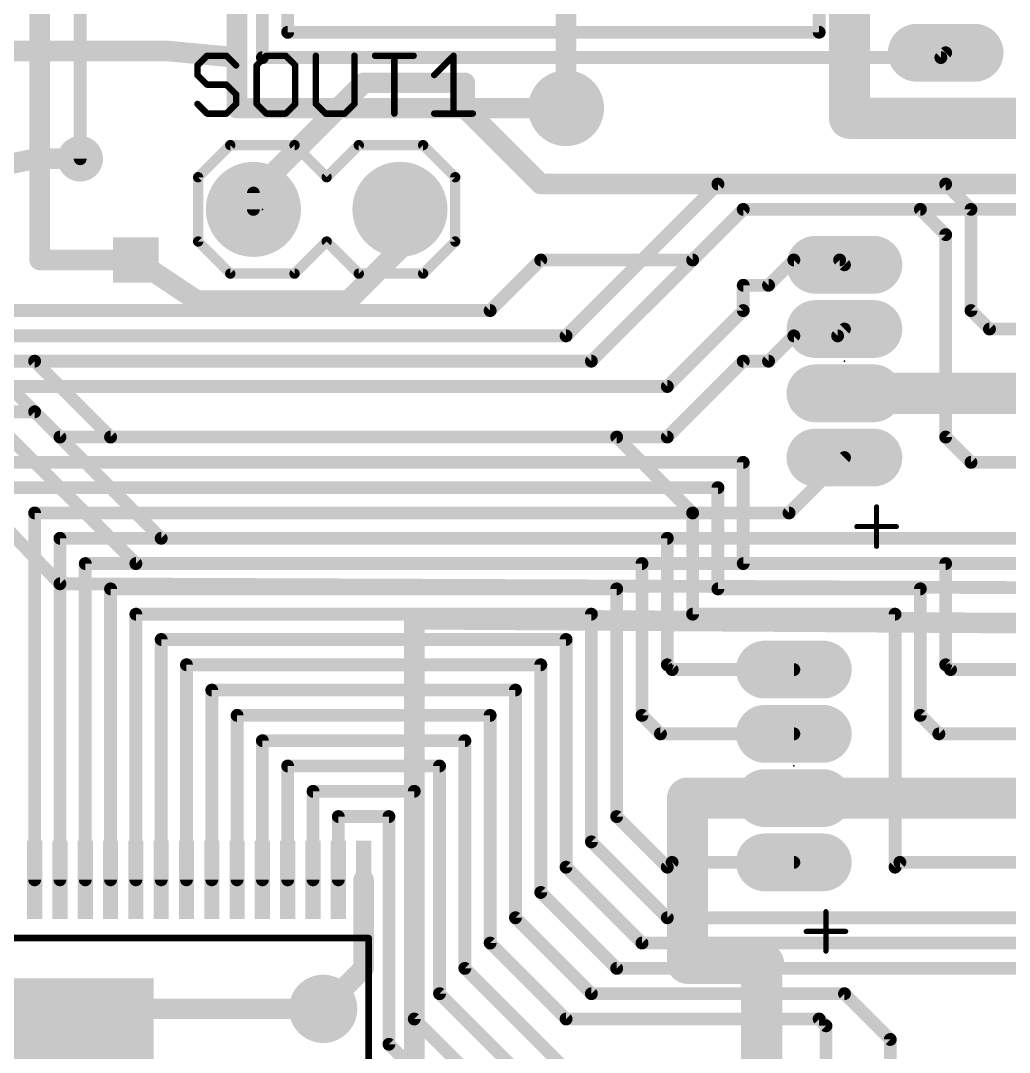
# Model space of a CAD drawing. Extents: x -46 to 149, y 1 to 263.
# Drawn here: x -29.28 to -9.74, y 35.34 to 55.73 of the extents above; entities that cross this region are included whole.
import ezdxf

# ---------------------------------------------------------------- set-up
doc = ezdxf.new("R2010")
doc.units = 0
for name, color, linetype in [('1', 22, 'CONTINUOUS'), ('16', 175, 'CONTINUOUS'), ('17', 82, 'CONTINUOUS'), ('18', 82, 'CONTINUOUS'), ('20', 7, 'CONTINUOUS'), ('21', 253, 'CONTINUOUS'), ('23', 7, 'CONTINUOUS'), ('25', 253, 'CONTINUOUS'), ('51', 253, 'CONTINUOUS')]:
    doc.layers.add(name, color=color, linetype=linetype)

# ---------------------------------------------------------------- blocks, each defined once
blk = doc.blocks.new('LONGP100')
at = {"const_width": 1}
blk.add_lwpolyline([(-0.5, 0), (0.5, 0)], dxfattribs=at)
at = {"const_width": 0.5}
for points in [[(-0.5, 0.25, 1), (-0.5, -0.25)], [(0.5, -0.25, 1), (0.5, 0.25)]]:
    blk.add_lwpolyline(points, format="xyb", dxfattribs=at)
blk = doc.blocks.new('RECT')
blk.add_solid([(-0.5, -0.5), (0.5, -0.5), (-0.5, 0.5), (0.5, 0.5)])
blk = doc.blocks.new('ROUNDP')
at = {"const_width": 0.5}
blk.add_lwpolyline([(0, -0.25, 1), (0, 0.25, 1), (0, -0.25)], format="xyb", dxfattribs=at)
blk = doc.blocks.new('ROUNDV')
at = {"const_width": 0.5}
blk.add_lwpolyline([(0, -0.25, 1), (0, 0.25, 1), (0, -0.25)], format="xyb", dxfattribs=at)
blk = doc.blocks.new('SQUAREV')
blk.add_solid([(-0.5, -0.5), (0.5, -0.5), (-0.5, 0.5), (0.5, 0.5)])

msp = doc.modelspace()

# ---------------------------------------------------------------- linework, layer by layer
at = {"layer": '1'}
for points, const_width in [([(-25, 55), (-25, 75.2)], 0.4064), ([(-24.5, 75.2), (-24.5, 55)], 0.254), ([(-24, 75.2), (-24, 55.5)], 0.254), ([(-13.5, 55.5), (-13.5, 56.4)], 0.254), ([(-24, 55.5), (-13.5, 55.5)], 0.254), ([(-30.904, 55.13), (-26.37, 55.13)], 0.4064), ([(-26.37, 55.13), (-25, 55)], 0.4064), ([(-25, 54), (-25, 55)], 0.4064), ([(-24.5, 55), (-11.095, 55)], 0.254), ([(-11.095, 55), (-11, 55.095)], 0.254), ([(-18.5, 54), (-25, 54)], 0.4064), ([(-29, 53), (-30.904, 52.59)], 0.4064), ([(-28.1, 53), (-29, 53)], 0.4064), ([(-15.5, 52.5), (-18.5, 49.5)], 0.254), ([(-11, 52.5), (-15.5, 52.5)], 0.254), ([(-10.5, 52), (-11, 52.5)], 0.254), ([(-21.7822, 52), (-21.7822, 51.2178)], 0.4064), ([(-18, 49), (-15, 52)], 0.254), ([(-15, 52), (-11.5, 52)], 0.254), ([(-11.5, 52), (-11, 51.5)], 0.254), ([(-10.5, 50), (-10.5, 52)], 0.254), ([(-11, 51.5), (-11, 47.5)], 0.254), ([(-21.7822, 51.2178), (-22.8, 50.2)], 0.4064), ([(-25.8, 50.2), (-27, 51)], 0.4064), ([(-14.5, 50.5), (-14, 51)], 0.254), ([(-14, 51), (-13.095, 51)], 0.254), ([(-13.095, 51), (-13, 50.905)], 0.254), ([(-15, 50), (-15, 50.5)], 0.254), ([(-15, 50.5), (-14.5, 50.5)], 0.254), ([(-22.8, 50.2), (-25.8, 50.2)], 0.4064), ([(-16.5, 48.5), (-15, 50)], 0.254), ([(-10.135, 49.635), (-10.5, 50)], 0.254), ([(-13.135, 49.5), (-13, 49.635)], 0.254), ([(-7, 49.635), (-10.135, 49.635)], 0.254), ([(-18.5, 49.5), (-33.5, 49.5)], 0.254), ([(-14.5, 49), (-14, 49.5)], 0.254), ([(-14, 49.5), (-13.135, 49.5)], 0.254), ([(-33, 49), (-18, 49)], 0.254), ([(-16.5, 47.5), (-15, 49)], 0.254), ([(-15, 49), (-14.5, 49)], 0.254), ([(-32.5, 48.5), (-16.5, 48.5)], 0.254), ([(-32, 48), (-29, 48)], 0.254), ([(-29, 48), (-28.5, 47.5)], 0.254), ([(-28.5, 47.5), (-16.5, 47.5)], 0.254), ([(-11, 47.5), (-10.5, 47)], 0.254), ([(-15, 47), (-30, 47)], 0.254), ([(-15, 45), (-15, 47)], 0.254), ([(-10.5, 47), (-7.095, 47)], 0.254), ([(-15.5, 46.5), (-29.5, 46.5)], 0.254), ([(-15.5, 44.5), (-15.5, 46.5)], 0.254), ([(-16, 46), (-29, 46)], 0.254), ([(-29, 46), (-29, 38.75)], 0.254), ([(-16, 44), (-16, 46)], 0.254), ([(-16.5, 45.5), (-28.5, 45.5)], 0.254), ([(-28.5, 45.5), (-28.5, 38.75)], 0.254), ([(-16.5, 43), (-16.5, 45.5)], 0.254), ([(-17, 45), (-28, 45)], 0.254), ([(-28, 45), (-28, 38.75)], 0.254), ([(-17, 42), (-17, 45)], 0.254), ([(-11, 45), (-15, 45)], 0.254), ([(-11, 43), (-11, 45)], 0.254), ([(-17.5, 44.5), (-27.5, 44.5)], 0.254), ([(-27.5, 44.5), (-27.5, 38.75)], 0.254), ([(-17.5, 40), (-17.5, 44.5)], 0.254), ([(-11.5, 44.5), (-15.5, 44.5)], 0.254), ([(-11.5, 42), (-11.5, 44.5)], 0.254), ([(-18, 44), (-27, 44)], 0.254), ([(-27, 44), (-27, 38.75)], 0.254), ([(-18, 39.5), (-18, 44)], 0.254), ([(-12, 44), (-16, 44)], 0.254), ([(-12, 39), (-12, 44)], 0.254), ([(-18.5, 43.5), (-26.5, 43.5)], 0.254), ([(-26.5, 43.5), (-26.5, 38.75)], 0.254), ([(-18.5, 39), (-18.5, 43.5)], 0.254), ([(-19, 43), (-26, 43)], 0.254), ([(-26, 43), (-26, 38.75)], 0.254), ([(-19, 38.5), (-19, 43)], 0.254), ([(-16.405, 42.905), (-16.5, 43)], 0.254), ([(-14, 42.905), (-16.405, 42.905)], 0.254), ([(-10.905, 42.905), (-11, 43)], 0.254), ([(-8, 42.905), (-10.905, 42.905)], 0.254), ([(-19.5, 42.5), (-25.5, 42.5)], 0.254), ([(-25.5, 42.5), (-25.5, 38.75)], 0.254), ([(-19.5, 38), (-19.5, 42.5)], 0.254), ([(-20, 42), (-25, 42)], 0.254), ([(-25, 42), (-25, 38.75)], 0.254), ([(-20, 37.5), (-20, 42)], 0.254), ([(-16.635, 41.635), (-17, 42)], 0.254), ([(-11.135, 41.635), (-11.5, 42)], 0.254), ([(-20.5, 41.5), (-24.5, 41.5)], 0.254), ([(-24.5, 41.5), (-24.5, 38.75)], 0.254), ([(-20.5, 37), (-20.5, 41.5)], 0.254), ([(-14, 41.635), (-16.635, 41.635)], 0.254), ([(-8, 41.635), (-11.135, 41.635)], 0.254), ([(-24, 38.75), (-24, 41)], 0.254), ([(-24, 41), (-21, 41)], 0.254), ([(-21, 41), (-21, 36.5)], 0.254), ([(-21.5, 40.5), (-23.5, 40.5)], 0.254), ([(-23.5, 40.5), (-23.5, 38.75)], 0.254), ([(-21.5, 36), (-21.5, 40.5)], 0.254), ([(-22, 40), (-23, 40)], 0.254), ([(-23, 40), (-23, 38.75)], 0.254), ([(-22, 35.5), (-22, 40)], 0.254), ([(-16.5, 39), (-17.5, 40)], 0.254), ([(-16.5, 38), (-18, 39.5)], 0.254), ([(-16.405, 39.095), (-16.5, 39)], 0.254), ([(-14, 39.095), (-16.405, 39.095)], 0.254), ([(-11.905, 39.095), (-12, 39)], 0.254), ([(-8, 39.095), (-11.905, 39.095)], 0.254), ([(-22.5, 38.75), (-22.5, 37)], 0.4064), ([(-17, 37.5), (-18.5, 39)], 0.254), ([(-17.5, 37), (-19, 38.5)], 0.254), ([(-18, 36.5), (-19.5, 38)], 0.254), ([(-4, 38), (-16.5, 38)], 0.254), ([(-18.5, 36), (-20, 37.5)], 0.254), ([(-3.5, 37.5), (-17, 37.5)], 0.254), ([(-22.5, 37), (-23.3, 36.2)], 0.4064), ([(-18.5, 35), (-20.5, 37)], 0.254), ([(-3, 37), (-17.5, 37)], 0.254), ([(-21, 36.5), (-18.5, 34)], 0.254), ([(-13, 36.5), (-18, 36.5)], 0.254), ([(-12.095, 35.595), (-13, 36.5)], 0.254), ([(-17.5, 32), (-21.5, 36)], 0.254), ([(-13.5, 36), (-18.5, 36)], 0.254), ([(-13.365, 35.865), (-13.5, 36)], 0.254), ([(-13.365, 34), (-13.365, 35.865)], 0.254), ([(-12.095, 34), (-12.095, 35.595)], 0.254), ([(-18, 31.5), (-22, 35.5)], 0.254)]:
    msp.add_lwpolyline(points, dxfattribs=dict(at, const_width=const_width))
for points, const_width in [([(-24, 55.5635, 1), (-24, 55.4365)], 0.127), ([(-24.0635, 55.5, 1), (-23.9365, 55.5)], 0.127), ([(-13.5635, 55.5, 1), (-13.4365, 55.5)], 0.127), ([(-13.5, 55.4365, 1), (-13.5, 55.5635)], 0.127), ([(-26.3604, 55.2311, 1), (-26.3796, 55.0289)], 0.2032), ([(-26.37, 55.0284, 1), (-26.37, 55.2316)], 0.2032), ([(-24.8984, 55, 1), (-25.1016, 55)], 0.2032), ([(-25.1016, 55, 1), (-24.8984, 55)], 0.2032), ([(-25.0096, 54.8989, 1), (-24.9904, 55.1011)], 0.2032), ([(-24.5, 55.0635, 1), (-24.5, 54.9365)], 0.127), ([(-24.5635, 55, 1), (-24.4365, 55)], 0.127), ([(-11.1399, 55.0449, 1), (-11.0501, 54.9551)], 0.127), ([(-11.095, 54.9365, 1), (-11.095, 55.0635)], 0.127), ([(-10.9551, 55.0501, 1), (-11.0449, 55.1399)], 0.127), ([(-25, 54.1016, 1), (-25, 53.8984)], 0.2032), ([(-25.1016, 54, 1), (-24.8984, 54)], 0.2032), ([(-18.5, 53.8984, 1), (-18.5, 54.1016)], 0.2032), ([(-29, 53.1016, 1), (-29, 52.8984)], 0.2032), ([(-28.9786, 52.9007, 1), (-29.0214, 53.0993)], 0.2032), ([(-28.1, 52.8984, 1), (-28.1, 53.1016)], 0.2032), ([(-15.5, 52.5635, 1), (-15.5, 52.4365)], 0.127), ([(-15.4551, 52.4551, 1), (-15.5449, 52.5449)], 0.127), ([(-10.9551, 52.5449, 1), (-11.0449, 52.4551)], 0.127), ([(-11, 52.4365, 1), (-11, 52.5635)], 0.127), ([(-21.6806, 52, 1), (-21.8838, 52)], 0.2032), ([(-15, 52.0635, 1), (-15, 51.9365)], 0.127), ([(-14.9551, 51.9551, 1), (-15.0449, 52.0449)], 0.127), ([(-11.4551, 52.0449, 1), (-11.5449, 51.9551)], 0.127), ([(-11.5, 51.9365, 1), (-11.5, 52.0635)], 0.127), ([(-10.4365, 52, 1), (-10.5635, 52)], 0.127), ([(-10.5449, 51.9551, 1), (-10.4551, 52.0449)], 0.127), ([(-10.9365, 51.5, 1), (-11.0635, 51.5)], 0.127), ([(-11.0449, 51.4551, 1), (-10.9551, 51.5449)], 0.127), ([(-21.7104, 51.146, 1), (-21.854, 51.2896)], 0.2032), ([(-26.9436, 51.0845, 1), (-27.0564, 50.9155)], 0.2032), ([(-21.8838, 51.2178, 1), (-21.6806, 51.2178)], 0.2032), ([(-14, 51.0635, 1), (-14, 50.9365)], 0.127), ([(-13.9551, 50.9551, 1), (-14.0449, 51.0449)], 0.127), ([(-13.0501, 51.0449, 1), (-13.1399, 50.9551)], 0.127), ([(-13.095, 50.9365, 1), (-13.095, 51.0635)], 0.127), ([(-13.0449, 50.8601, 1), (-12.9551, 50.9499)], 0.127), ([(-14.9365, 50.5, 1), (-15.0635, 50.5)], 0.127), ([(-15, 50.5635, 1), (-15, 50.4365)], 0.127), ([(-14.5449, 50.5449, 1), (-14.4551, 50.4551)], 0.127), ([(-14.5, 50.4365, 1), (-14.5, 50.5635)], 0.127), ([(-25.8, 50.3016, 1), (-25.8, 50.0984)], 0.2032), ([(-25.8564, 50.1155, 1), (-25.7436, 50.2845)], 0.2032), ([(-22.8718, 50.2718, 1), (-22.7282, 50.1282)], 0.2032), ([(-22.8, 50.0984, 1), (-22.8, 50.3016)], 0.2032), ([(-15.0635, 50, 1), (-14.9365, 50)], 0.127), ([(-14.9551, 49.9551, 1), (-15.0449, 50.0449)], 0.127), ([(-10.4551, 50.0449, 1), (-10.5449, 49.9551)], 0.127), ([(-10.5635, 50, 1), (-10.4365, 50)], 0.127), ([(-12.9551, 49.5901, 1), (-13.0449, 49.6799)], 0.127), ([(-10.135, 49.6985, 1), (-10.135, 49.5715)], 0.127), ([(-18.5449, 49.5449, 1), (-18.4551, 49.4551)], 0.127), ([(-18.5, 49.4365, 1), (-18.5, 49.5635)], 0.127), ([(-14, 49.5635, 1), (-14, 49.4365)], 0.127), ([(-13.9551, 49.4551, 1), (-14.0449, 49.5449)], 0.127), ([(-13.1799, 49.5449, 1), (-13.0901, 49.4551)], 0.127), ([(-13.135, 49.4365, 1), (-13.135, 49.5635)], 0.127), ([(-10.1799, 49.5901, 1), (-10.0901, 49.6799)], 0.127), ([(-18.0449, 49.0449, 1), (-17.9551, 48.9551)], 0.127), ([(-18, 48.9365, 1), (-18, 49.0635)], 0.127), ([(-15, 49.0635, 1), (-15, 48.9365)], 0.127), ([(-14.9551, 48.9551, 1), (-15.0449, 49.0449)], 0.127), ([(-14.5449, 49.0449, 1), (-14.4551, 48.9551)], 0.127), ([(-14.5, 48.9365, 1), (-14.5, 49.0635)], 0.127), ([(-16.5449, 48.5449, 1), (-16.4551, 48.4551)], 0.127), ([(-16.5, 48.4365, 1), (-16.5, 48.5635)], 0.127), ([(-28.9551, 48.0449, 1), (-29.0449, 47.9551)], 0.127), ([(-29, 47.9365, 1), (-29, 48.0635)], 0.127), ([(-28.5, 47.5635, 1), (-28.5, 47.4365)], 0.127), ([(-28.5449, 47.4551, 1), (-28.4551, 47.5449)], 0.127), ([(-16.5449, 47.5449, 1), (-16.4551, 47.4551)], 0.127), ([(-16.5, 47.4365, 1), (-16.5, 47.5635)], 0.127), ([(-10.9551, 47.5449, 1), (-11.0449, 47.4551)], 0.127), ([(-11.0635, 47.5, 1), (-10.9365, 47.5)], 0.127), ([(-14.9365, 47, 1), (-15.0635, 47)], 0.127), ([(-15, 46.9365, 1), (-15, 47.0635)], 0.127), ([(-10.5, 47.0635, 1), (-10.5, 46.9365)], 0.127), ([(-10.5449, 46.9551, 1), (-10.4551, 47.0449)], 0.127), ([(-15.4365, 46.5, 1), (-15.5635, 46.5)], 0.127), ([(-15.5, 46.4365, 1), (-15.5, 46.5635)], 0.127), ([(-29, 46.0635, 1), (-29, 45.9365)], 0.127), ([(-28.9365, 46, 1), (-29.0635, 46)], 0.127), ([(-15.9365, 46, 1), (-16.0635, 46)], 0.127), ([(-16, 45.9365, 1), (-16, 46.0635)], 0.127), ([(-28.5, 45.5635, 1), (-28.5, 45.4365)], 0.127), ([(-28.4365, 45.5, 1), (-28.5635, 45.5)], 0.127), ([(-16.4365, 45.5, 1), (-16.5635, 45.5)], 0.127), ([(-16.5, 45.4365, 1), (-16.5, 45.5635)], 0.127), ([(-28, 45.0635, 1), (-28, 44.9365)], 0.127), ([(-27.9365, 45, 1), (-28.0635, 45)], 0.127), ([(-16.9365, 45, 1), (-17.0635, 45)], 0.127), ([(-17, 44.9365, 1), (-17, 45.0635)], 0.127), ([(-15, 45.0635, 1), (-15, 44.9365)], 0.127), ([(-15.0635, 45, 1), (-14.9365, 45)], 0.127), ([(-10.9365, 45, 1), (-11.0635, 45)], 0.127), ([(-11, 44.9365, 1), (-11, 45.0635)], 0.127), ([(-27.5, 44.5635, 1), (-27.5, 44.4365)], 0.127), ([(-27.4365, 44.5, 1), (-27.5635, 44.5)], 0.127), ([(-17.4365, 44.5, 1), (-17.5635, 44.5)], 0.127), ([(-17.5, 44.4365, 1), (-17.5, 44.5635)], 0.127), ([(-15.5, 44.5635, 1), (-15.5, 44.4365)], 0.127), ([(-15.5635, 44.5, 1), (-15.4365, 44.5)], 0.127), ([(-11.4365, 44.5, 1), (-11.5635, 44.5)], 0.127), ([(-11.5, 44.4365, 1), (-11.5, 44.5635)], 0.127), ([(-27, 44.0635, 1), (-27, 43.9365)], 0.127), ([(-26.9365, 44, 1), (-27.0635, 44)], 0.127), ([(-17.9365, 44, 1), (-18.0635, 44)], 0.127), ([(-18, 43.9365, 1), (-18, 44.0635)], 0.127), ([(-16, 44.0635, 1), (-16, 43.9365)], 0.127), ([(-16.0635, 44, 1), (-15.9365, 44)], 0.127), ([(-11.9365, 44, 1), (-12.0635, 44)], 0.127), ([(-12, 43.9365, 1), (-12, 44.0635)], 0.127), ([(-26.5, 43.5635, 1), (-26.5, 43.4365)], 0.127), ([(-26.4365, 43.5, 1), (-26.5635, 43.5)], 0.127), ([(-18.4365, 43.5, 1), (-18.5635, 43.5)], 0.127), ([(-18.5, 43.4365, 1), (-18.5, 43.5635)], 0.127), ([(-26, 43.0635, 1), (-26, 42.9365)], 0.127), ([(-25.9365, 43, 1), (-26.0635, 43)], 0.127), ([(-18.9365, 43, 1), (-19.0635, 43)], 0.127), ([(-19, 42.9365, 1), (-19, 43.0635)], 0.127), ([(-16.4551, 43.0449, 1), (-16.5449, 42.9551)], 0.127), ([(-16.5635, 43, 1), (-16.4365, 43)], 0.127), ([(-16.405, 42.9685, 1), (-16.405, 42.8415)], 0.127), ([(-14, 42.8415, 1), (-14, 42.9685)], 0.127), ([(-10.9551, 43.0449, 1), (-11.0449, 42.9551)], 0.127), ([(-11.0635, 43, 1), (-10.9365, 43)], 0.127), ([(-10.905, 42.9685, 1), (-10.905, 42.8415)], 0.127), ([(-16.4499, 42.8601, 1), (-16.3601, 42.9499)], 0.127), ([(-10.9499, 42.8601, 1), (-10.8601, 42.9499)], 0.127), ([(-25.5, 42.5635, 1), (-25.5, 42.4365)], 0.127), ([(-25.4365, 42.5, 1), (-25.5635, 42.5)], 0.127), ([(-19.4365, 42.5, 1), (-19.5635, 42.5)], 0.127), ([(-19.5, 42.4365, 1), (-19.5, 42.5635)], 0.127), ([(-25, 42.0635, 1), (-25, 41.9365)], 0.127), ([(-24.9365, 42, 1), (-25.0635, 42)], 0.127), ([(-19.9365, 42, 1), (-20.0635, 42)], 0.127), ([(-20, 41.9365, 1), (-20, 42.0635)], 0.127), ([(-16.9551, 42.0449, 1), (-17.0449, 41.9551)], 0.127), ([(-17.0635, 42, 1), (-16.9365, 42)], 0.127), ([(-11.4551, 42.0449, 1), (-11.5449, 41.9551)], 0.127), ([(-11.5635, 42, 1), (-11.4365, 42)], 0.127), ([(-24.5, 41.5635, 1), (-24.5, 41.4365)], 0.127), ([(-24.4365, 41.5, 1), (-24.5635, 41.5)], 0.127), ([(-20.4365, 41.5, 1), (-20.5635, 41.5)], 0.127), ([(-20.5, 41.4365, 1), (-20.5, 41.5635)], 0.127), ([(-16.635, 41.6985, 1), (-16.635, 41.5715)], 0.127), ([(-16.6799, 41.5901, 1), (-16.5901, 41.6799)], 0.127), ([(-14, 41.5715, 1), (-14, 41.6985)], 0.127), ([(-11.135, 41.6985, 1), (-11.135, 41.5715)], 0.127), ([(-11.1799, 41.5901, 1), (-11.0901, 41.6799)], 0.127), ([(-23.9365, 41, 1), (-24.0635, 41)], 0.127), ([(-24, 41.0635, 1), (-24, 40.9365)], 0.127), ([(-20.9365, 41, 1), (-21.0635, 41)], 0.127), ([(-21, 40.9365, 1), (-21, 41.0635)], 0.127), ([(-23.5, 40.5635, 1), (-23.5, 40.4365)], 0.127), ([(-23.4365, 40.5, 1), (-23.5635, 40.5)], 0.127), ([(-21.4365, 40.5, 1), (-21.5635, 40.5)], 0.127), ([(-21.5, 40.4365, 1), (-21.5, 40.5635)], 0.127), ([(-23, 40.0635, 1), (-23, 39.9365)], 0.127), ([(-22.9365, 40, 1), (-23.0635, 40)], 0.127), ([(-21.9365, 40, 1), (-22.0635, 40)], 0.127), ([(-22, 39.9365, 1), (-22, 40.0635)], 0.127), ([(-17.4551, 40.0449, 1), (-17.5449, 39.9551)], 0.127), ([(-17.5635, 40, 1), (-17.4365, 40)], 0.127), ([(-17.9551, 39.5449, 1), (-18.0449, 39.4551)], 0.127), ([(-18.0635, 39.5, 1), (-17.9365, 39.5)], 0.127), ([(-16.405, 39.1585, 1), (-16.405, 39.0315)], 0.127), ([(-16.3601, 39.0501, 1), (-16.4499, 39.1399)], 0.127), ([(-14, 39.0315, 1), (-14, 39.1585)], 0.127), ([(-11.905, 39.1585, 1), (-11.905, 39.0315)], 0.127), ([(-11.8601, 39.0501, 1), (-11.9499, 39.1399)], 0.127), ([(-22.3984, 38.75, 1), (-22.6016, 38.75)], 0.2032), ([(-18.4551, 39.0449, 1), (-18.5449, 38.9551)], 0.127), ([(-18.5635, 39, 1), (-18.4365, 39)], 0.127), ([(-16.5449, 39.0449, 1), (-16.4551, 38.9551)], 0.127), ([(-16.5449, 38.9551, 1), (-16.4551, 39.0449)], 0.127), ([(-12.0449, 39.0449, 1), (-11.9551, 38.9551)], 0.127), ([(-12.0635, 39, 1), (-11.9365, 39)], 0.127), ([(-29.0635, 38.75, 1), (-28.9365, 38.75)], 0.127), ([(-28.5635, 38.75, 1), (-28.4365, 38.75)], 0.127), ([(-28.0635, 38.75, 1), (-27.9365, 38.75)], 0.127), ([(-27.5635, 38.75, 1), (-27.4365, 38.75)], 0.127), ([(-27.0635, 38.75, 1), (-26.9365, 38.75)], 0.127), ([(-26.5635, 38.75, 1), (-26.4365, 38.75)], 0.127), ([(-26.0635, 38.75, 1), (-25.9365, 38.75)], 0.127), ([(-25.5635, 38.75, 1), (-25.4365, 38.75)], 0.127), ([(-25.0635, 38.75, 1), (-24.9365, 38.75)], 0.127), ([(-24.5635, 38.75, 1), (-24.4365, 38.75)], 0.127), ([(-24.0635, 38.75, 1), (-23.9365, 38.75)], 0.127), ([(-23.5635, 38.75, 1), (-23.4365, 38.75)], 0.127), ([(-23.0635, 38.75, 1), (-22.9365, 38.75)], 0.127), ([(-18.9551, 38.5449, 1), (-19.0449, 38.4551)], 0.127), ([(-19.0635, 38.5, 1), (-18.9365, 38.5)], 0.127), ([(-19.4551, 38.0449, 1), (-19.5449, 37.9551)], 0.127), ([(-19.5635, 38, 1), (-19.4365, 38)], 0.127), ([(-16.5, 38.0635, 1), (-16.5, 37.9365)], 0.127), ([(-16.5449, 37.9551, 1), (-16.4551, 38.0449)], 0.127), ([(-19.9551, 37.5449, 1), (-20.0449, 37.4551)], 0.127), ([(-20.0635, 37.5, 1), (-19.9365, 37.5)], 0.127), ([(-17, 37.5635, 1), (-17, 37.4365)], 0.127), ([(-17.0449, 37.4551, 1), (-16.9551, 37.5449)], 0.127), ([(-22.4282, 36.9282, 1), (-22.5718, 37.0718)], 0.2032), ([(-20.4551, 37.0449, 1), (-20.5449, 36.9551)], 0.127), ([(-17.5, 37.0635, 1), (-17.5, 36.9365)], 0.127), ([(-22.6016, 37, 1), (-22.3984, 37)], 0.2032), ([(-20.5635, 37, 1), (-20.4365, 37)], 0.127), ([(-17.5449, 36.9551, 1), (-17.4551, 37.0449)], 0.127), ([(-20.9551, 36.5449, 1), (-21.0449, 36.4551)], 0.127), ([(-21.0635, 36.5, 1), (-20.9365, 36.5)], 0.127), ([(-18, 36.5635, 1), (-18, 36.4365)], 0.127), ([(-18.0449, 36.4551, 1), (-17.9551, 36.5449)], 0.127), ([(-12.9551, 36.5449, 1), (-13.0449, 36.4551)], 0.127), ([(-13, 36.4365, 1), (-13, 36.5635)], 0.127), ([(-23.3718, 36.2718, 1), (-23.2282, 36.1282)], 0.2032), ([(-21.4551, 36.0449, 1), (-21.5449, 35.9551)], 0.127), ([(-18.5, 36.0635, 1), (-18.5, 35.9365)], 0.127), ([(-18.5449, 35.9551, 1), (-18.4551, 36.0449)], 0.127), ([(-13.4551, 36.0449, 1), (-13.5449, 35.9551)], 0.127), ([(-13.5, 35.9365, 1), (-13.5, 36.0635)], 0.127), ([(-21.5635, 36, 1), (-21.4365, 36)], 0.127), ([(-13.3015, 35.865, 1), (-13.4285, 35.865)], 0.127), ([(-13.4099, 35.8201, 1), (-13.3201, 35.9099)], 0.127), ([(-12.0315, 35.595, 1), (-12.1585, 35.595)], 0.127), ([(-12.1399, 35.5501, 1), (-12.0501, 35.6399)], 0.127), ([(-21.9551, 35.5449, 1), (-22.0449, 35.4551)], 0.127), ([(-22.0635, 35.5, 1), (-21.9365, 35.5)], 0.127)]:
    msp.add_lwpolyline(points, format="xyb", dxfattribs=dict(at, const_width=const_width))
at = {"layer": '16'}
for points, const_width in [([(-28.1, 68.7), (-28.1, 53)], 0.254), ([(-28.9, 51), (-28.9, 63)], 0.4064), ([(-18.5, 60.8), (-18.5, 54)], 0.4064), ([(-12.9, 57.635), (-12.9, 53.8)], 0.8128), ([(-24.6778, 52.3222), (-22.5, 54.5)], 0.4064), ([(-22.5, 54.5), (-20.5, 54.5)], 0.4064), ([(-20.5, 54.5), (-20.5, 54)], 0.4064), ([(-20.5, 54), (-19, 52.5)], 0.4064), ([(-12.9, 53.8), (-3.2, 53.8)], 0.8128), ([(-19, 52.5), (-5.3, 52.5)], 0.4064), ([(-24.6778, 52), (-24.6778, 52.3222)], 0.254), ([(-16, 51), (-15, 52)], 0.254), ([(-15, 52), (-8.095, 52)], 0.254), ([(-27, 51), (-28.9, 51)], 0.4064), ([(-20, 50), (-19, 51)], 0.254), ([(-19, 51), (-16, 51)], 0.254), ([(-34, 50), (-20, 50)], 0.254), ([(-33, 49), (-29, 49)], 0.254), ([(-29, 49), (-27.5, 47.5)], 0.254), ([(-7, 48.365), (-13, 48.365)], 0.8128), ([(-26.5, 45.5), (-29.5, 48.5)], 0.254), ([(-30, 48), (-27, 45)], 0.254), ([(-27.5, 47.5), (-17.5, 47.5)], 0.254), ([(-17.5, 47.5), (-16, 46)], 0.254), ([(-28.5, 44.6), (-31, 47.2)], 0.254), ([(-14.095, 46), (-13, 47.095)], 0.254), ([(-16, 46), (-14.095, 46)], 0.254), ([(-4.5, 45.5), (-26.5, 45.5)], 0.254), ([(-27, 45), (-4, 45)], 0.254), ([(-3.5, 44.5), (-28.5, 44.6)], 0.254), ([(-6, 43.8), (-21.5, 43.9)], 0.4064), ([(-21.5, 43.9), (-21.5, 33.5)], 0.4064), ([(-16.1, 37.1), (-16.1, 40.365)], 0.8128), ([(-16.1, 40.365), (-14, 40.365)], 0.8128), ([(-14, 40.365), (-8, 40.365)], 0.8128), ([(-14.6, 37.1), (-16.1, 37.1)], 0.8128), ([(-14.635, 34), (-14.635, 36.8)], 0.8128), ([(-14.6, 36.8), (-14.6, 37.1)], 0.4064), ([(-14.635, 36.8), (-14.6, 36.8)], 0.4064), ([(-23.3, 36.2), (-36, 36.2)], 0.4064)]:
    msp.add_lwpolyline(points, dxfattribs=dict(at, const_width=const_width))
for points, const_width in [([(-22.5, 54.6016, 1), (-22.5, 54.3984)], 0.2032), ([(-22.4282, 54.4282, 1), (-22.5718, 54.5718)], 0.2032), ([(-20.3984, 54.5, 1), (-20.6016, 54.5)], 0.2032), ([(-20.5, 54.3984, 1), (-20.5, 54.6016)], 0.2032), ([(-20.6016, 54, 1), (-20.3984, 54)], 0.2032), ([(-20.4282, 54.0718, 1), (-20.5718, 53.9282)], 0.2032), ([(-18.6016, 54, 1), (-18.3984, 54)], 0.2032), ([(-12.9, 54.0032, 1), (-12.9, 53.5968)], 0.4064), ([(-13.1032, 53.8, 1), (-12.6968, 53.8)], 0.4064), ([(-28.1635, 53, 1), (-28.0365, 53)], 0.127), ([(-19, 52.6016, 1), (-19, 52.3984)], 0.2032), ([(-19.0718, 52.4282, 1), (-18.9282, 52.5718)], 0.2032), ([(-24.7496, 52.394, 1), (-24.606, 52.2504)], 0.2032), ([(-24.6143, 52.3222, 1), (-24.7413, 52.3222)], 0.127), ([(-24.7413, 52, 1), (-24.6143, 52)], 0.127), ([(-15, 52.0635, 1), (-15, 51.9365)], 0.127), ([(-14.9551, 51.9551, 1), (-15.0449, 52.0449)], 0.127), ([(-28.9, 51.1016, 1), (-28.9, 50.8984)], 0.2032), ([(-27, 50.8984, 1), (-27, 51.1016)], 0.2032), ([(-29.0016, 51, 1), (-28.7984, 51)], 0.2032), ([(-19, 51.0635, 1), (-19, 50.9365)], 0.127), ([(-18.9551, 50.9551, 1), (-19.0449, 51.0449)], 0.127), ([(-16.0449, 51.0449, 1), (-15.9551, 50.9551)], 0.127), ([(-16, 50.9365, 1), (-16, 51.0635)], 0.127), ([(-20.0449, 50.0449, 1), (-19.9551, 49.9551)], 0.127), ([(-20, 49.9365, 1), (-20, 50.0635)], 0.127), ([(-28.9551, 49.0449, 1), (-29.0449, 48.9551)], 0.127), ([(-29, 48.9365, 1), (-29, 49.0635)], 0.127), ([(-13, 48.5682, 1), (-13, 48.1618)], 0.4064), ([(-27.5, 47.5635, 1), (-27.5, 47.4365)], 0.127), ([(-27.5449, 47.4551, 1), (-27.4551, 47.5449)], 0.127), ([(-17.4551, 47.5449, 1), (-17.5449, 47.4551)], 0.127), ([(-17.5, 47.4365, 1), (-17.5, 47.5635)], 0.127), ([(-12.9551, 47.0501, 1), (-13.0449, 47.1399)], 0.127), ([(-16, 46.0635, 1), (-16, 45.9365)], 0.127), ([(-16.0449, 45.9551, 1), (-15.9551, 46.0449)], 0.127), ([(-14.1399, 46.0449, 1), (-14.0501, 45.9551)], 0.127), ([(-14.095, 45.9365, 1), (-14.095, 46.0635)], 0.127), ([(-26.5, 45.5635, 1), (-26.5, 45.4365)], 0.127), ([(-26.5449, 45.4551, 1), (-26.4551, 45.5449)], 0.127), ([(-27, 45.0635, 1), (-27, 44.9365)], 0.127), ([(-27.0449, 44.9551, 1), (-26.9551, 45.0449)], 0.127), ([(-28.4997, 44.6635, 1), (-28.5003, 44.5365)], 0.127), ([(-28.5458, 44.556, 1), (-28.4542, 44.644)], 0.127), ([(-21.4993, 44.0016, 1), (-21.5007, 43.7984)], 0.2032), ([(-21.3984, 43.9, 1), (-21.6016, 43.9)], 0.2032), ([(-15.8968, 40.365, 1), (-16.3032, 40.365)], 0.4064), ([(-16.1, 40.5682, 1), (-16.1, 40.1618)], 0.4064), ([(-14, 40.5682, 1), (-14, 40.1618)], 0.4064), ([(-14, 40.1618, 1), (-14, 40.5682)], 0.4064), ([(-16.1, 37.3032, 1), (-16.1, 36.8968)], 0.4064), ([(-14.6, 36.8968, 1), (-14.6, 37.3032)], 0.4064), ([(-16.3032, 37.1, 1), (-15.8968, 37.1)], 0.4064), ([(-14.4318, 36.8, 1), (-14.8382, 36.8)], 0.4064), ([(-14.4984, 37.1, 1), (-14.7016, 37.1)], 0.2032), ([(-14.635, 36.9016, 1), (-14.635, 36.6984)], 0.2032), ([(-14.6, 36.6984, 1), (-14.6, 36.9016)], 0.2032), ([(-14.7016, 36.8, 1), (-14.4984, 36.8)], 0.2032), ([(-23.3, 36.0984, 1), (-23.3, 36.3016)], 0.2032)]:
    msp.add_lwpolyline(points, format="xyb", dxfattribs=dict(at, const_width=const_width))
at = {"layer": '20'}
msp.add_arc((259.6429, 1.5887), 306.0431, 121.3324, 180.054, dxfattribs=at)
at = {"layer": '21'}
for points, const_width in [([(-25.135, 53.27), (-25.77, 52.635)], 0.2032), ([(-25.135, 53.27), (-23.865, 53.27)], 0.2032), ([(-23.865, 53.27), (-23.23, 52.635)], 0.2032), ([(-23.23, 52.635), (-22.595, 53.27)], 0.2032), ([(-22.595, 53.27), (-21.325, 53.27)], 0.2032), ([(-21.325, 53.27), (-20.69, 52.635)], 0.2032), ([(-25.77, 52.635), (-25.77, 51.365)], 0.2032), ([(-20.69, 52.635), (-20.69, 51.365)], 0.2032), ([(-25.77, 51.365), (-25.135, 50.73)], 0.2032), ([(-23.23, 51.365), (-23.865, 50.73)], 0.2032), ([(-22.595, 50.73), (-23.23, 51.365)], 0.2032), ([(-20.69, 51.365), (-21.325, 50.73)], 0.2032), ([(-23.865, 50.73), (-25.135, 50.73)], 0.2032), ([(-21.325, 50.73), (-22.595, 50.73)], 0.2032), ([(-12.3655, 45.3414), (-12.3655, 46.121)], 0.1016), ([(-12.7553, 45.7312), (-11.9757, 45.7312)], 0.1016), ([(-13.3655, 37.3414), (-13.3655, 38.121)], 0.1016), ([(-13.7553, 37.7312), (-12.9757, 37.7312)], 0.1016), ([(-22.4, 37.6), (-36.1, 37.6)], 0.127), ([(-22.4, 32.4), (-22.4, 37.6)], 0.127)]:
    msp.add_lwpolyline(points, dxfattribs=dict(at, const_width=const_width))
for points, const_width in [([(-25.135, 53.3208, 1), (-25.135, 53.2192)], 0.1016), ([(-25.0991, 53.2341, 1), (-25.1709, 53.3059)], 0.1016), ([(-23.8291, 53.3059, 1), (-23.9009, 53.2341)], 0.1016), ([(-23.865, 53.2192, 1), (-23.865, 53.3208)], 0.1016), ([(-22.595, 53.3208, 1), (-22.595, 53.2192)], 0.1016), ([(-22.5591, 53.2341, 1), (-22.6309, 53.3059)], 0.1016), ([(-21.2891, 53.3059, 1), (-21.3609, 53.2341)], 0.1016), ([(-21.325, 53.2192, 1), (-21.325, 53.3208)], 0.1016), ([(-25.7192, 52.635, 1), (-25.8208, 52.635)], 0.1016), ([(-25.8059, 52.6709, 1), (-25.7341, 52.5991)], 0.1016), ([(-23.2659, 52.6709, 1), (-23.1941, 52.5991)], 0.1016), ([(-23.2659, 52.5991, 1), (-23.1941, 52.6709)], 0.1016), ([(-20.6392, 52.635, 1), (-20.7408, 52.635)], 0.1016), ([(-20.7259, 52.5991, 1), (-20.6541, 52.6709)], 0.1016), ([(-25.7341, 51.4009, 1), (-25.8059, 51.3291)], 0.1016), ([(-25.8208, 51.365, 1), (-25.7192, 51.365)], 0.1016), ([(-23.1941, 51.4009, 1), (-23.2659, 51.3291)], 0.1016), ([(-23.1941, 51.3291, 1), (-23.2659, 51.4009)], 0.1016), ([(-20.7408, 51.365, 1), (-20.6392, 51.365)], 0.1016), ([(-20.6541, 51.3291, 1), (-20.7259, 51.4009)], 0.1016), ([(-25.135, 50.7808, 1), (-25.135, 50.6792)], 0.1016), ([(-25.1709, 50.6941, 1), (-25.0991, 50.7659)], 0.1016), ([(-23.9009, 50.7659, 1), (-23.8291, 50.6941)], 0.1016), ([(-23.865, 50.6792, 1), (-23.865, 50.7808)], 0.1016), ([(-22.595, 50.7808, 1), (-22.595, 50.6792)], 0.1016), ([(-22.6309, 50.6941, 1), (-22.5591, 50.7659)], 0.1016), ([(-21.3609, 50.7659, 1), (-21.2891, 50.6941)], 0.1016), ([(-21.325, 50.6792, 1), (-21.325, 50.7808)], 0.1016), ([(-12.3401, 46.121, 1), (-12.3909, 46.121)], 0.0508), ([(-12.7553, 45.7566, 1), (-12.7553, 45.7058)], 0.0508), ([(-11.9757, 45.7058, 1), (-11.9757, 45.7566)], 0.0508), ([(-12.3909, 45.3414, 1), (-12.3401, 45.3414)], 0.0508), ([(-13.3401, 38.121, 1), (-13.3909, 38.121)], 0.0508), ([(-13.7553, 37.7566, 1), (-13.7553, 37.7058)], 0.0508), ([(-12.9757, 37.7058, 1), (-12.9757, 37.7566)], 0.0508), ([(-22.3683, 37.6, 1), (-22.4318, 37.6)], 0.0635), ([(-22.4, 37.5682, 1), (-22.4, 37.6318)], 0.0635), ([(-13.3909, 37.3414, 1), (-13.3401, 37.3414)], 0.0508)]:
    msp.add_lwpolyline(points, format="xyb", dxfattribs=dict(at, const_width=const_width))
at = {"layer": '23'}
for p in [(-24.5, 52), (-13, 49), (-14, 41)]:
    msp.add_point(p, dxfattribs=at)
at = {"layer": '25', "const_width": 0.127}
for points in [[(-25.592, 55.0363), (-25.7827, 54.8456)], [(-25.2107, 55.0363), (-25.592, 55.0363)], [(-25.0201, 54.8456), (-25.2107, 55.0363)], [(-24.4226, 55.0363), (-24.6133, 54.8456)], [(-24.0413, 55.0363), (-24.4226, 55.0363)], [(-23.8507, 54.8456), (-24.0413, 55.0363)], [(-23.4439, 55.0363), (-23.4439, 54.083)], [(-22.6813, 54.083), (-22.6813, 55.0363)], [(-22.2745, 55.0363), (-21.5119, 55.0363)], [(-21.8932, 53.8923), (-21.8932, 55.0363)], [(-21.1051, 54.6549), (-20.7238, 55.0363)], [(-20.7238, 55.0363), (-20.7238, 53.8923)], [(-25.7827, 54.8456), (-25.7827, 54.6549)], [(-24.6133, 54.8456), (-24.6133, 54.083)], [(-23.8507, 54.083), (-23.8507, 54.8456)], [(-25.7827, 54.6549), (-25.592, 54.4643)], [(-25.592, 54.4643), (-25.2107, 54.4643)], [(-25.2107, 54.4643), (-25.0201, 54.2736)], [(-25.0201, 54.2736), (-25.0201, 54.083)], [(-25.592, 53.8923), (-25.7827, 54.083)], [(-25.0201, 54.083), (-25.2107, 53.8923)], [(-24.6133, 54.083), (-24.4226, 53.8923)], [(-24.0413, 53.8923), (-23.8507, 54.083)], [(-23.4439, 54.083), (-23.2532, 53.8923)], [(-22.8719, 53.8923), (-22.6813, 54.083)], [(-25.2107, 53.8923), (-25.592, 53.8923)], [(-24.4226, 53.8923), (-24.0413, 53.8923)], [(-23.2532, 53.8923), (-22.8719, 53.8923)], [(-21.1051, 53.8923), (-20.3425, 53.8923)]]:
    msp.add_lwpolyline(points, dxfattribs=at)
at = {"layer": '25', "const_width": 0.0635}
for points in [[(-25.592, 55.068, 1), (-25.592, 55.0045)], [(-25.5696, 55.0138, 1), (-25.6145, 55.0587)], [(-25.1883, 55.0587, 1), (-25.2332, 55.0138)], [(-25.2107, 55.0045, 1), (-25.2107, 55.068)], [(-24.4226, 55.068, 1), (-24.4226, 55.0045)], [(-24.4002, 55.0138, 1), (-24.4451, 55.0587)], [(-24.0189, 55.0587, 1), (-24.0638, 55.0138)], [(-24.0413, 55.0045, 1), (-24.0413, 55.068)], [(-23.4122, 55.0363, 1), (-23.4757, 55.0363)], [(-22.6495, 55.0363, 1), (-22.713, 55.0363)], [(-22.2745, 55.068, 1), (-22.2745, 55.0045)], [(-21.8614, 55.0363, 1), (-21.9249, 55.0363)], [(-21.5119, 55.0045, 1), (-21.5119, 55.068)], [(-20.692, 55.0363, 1), (-20.7555, 55.0363)], [(-20.7013, 55.0138, 1), (-20.7462, 55.0587)], [(-25.751, 54.8456, 1), (-25.8145, 54.8456)], [(-25.8052, 54.8681, 1), (-25.7602, 54.8232)], [(-25.0425, 54.8232, 1), (-24.9976, 54.8681)], [(-24.5816, 54.8456, 1), (-24.6451, 54.8456)], [(-24.6358, 54.8681, 1), (-24.5909, 54.8232)], [(-23.8189, 54.8456, 1), (-23.8824, 54.8456)], [(-23.8731, 54.8232, 1), (-23.8282, 54.8681)], [(-25.7602, 54.6774, 1), (-25.8052, 54.6325)], [(-25.8145, 54.6549, 1), (-25.751, 54.6549)], [(-21.1276, 54.6774, 1), (-21.0827, 54.6325)], [(-25.592, 54.496, 1), (-25.592, 54.4325)], [(-25.6145, 54.4418, 1), (-25.5696, 54.4867)], [(-25.1883, 54.4867, 1), (-25.2332, 54.4418)], [(-25.2107, 54.4325, 1), (-25.2107, 54.496)], [(-24.9883, 54.2736, 1), (-25.0518, 54.2736)], [(-25.0425, 54.2512, 1), (-24.9976, 54.2961)], [(-25.7602, 54.1054, 1), (-25.8052, 54.0605)], [(-25.0518, 54.083, 1), (-24.9883, 54.083)], [(-24.9976, 54.0605, 1), (-25.0425, 54.1054)], [(-24.5909, 54.1054, 1), (-24.6358, 54.0605)], [(-24.6451, 54.083, 1), (-24.5816, 54.083)], [(-23.8824, 54.083, 1), (-23.8189, 54.083)], [(-23.8282, 54.0605, 1), (-23.8731, 54.1054)], [(-23.4757, 54.083, 1), (-23.4122, 54.083)], [(-23.4215, 54.1054, 1), (-23.4664, 54.0605)], [(-22.713, 54.083, 1), (-22.6495, 54.083)], [(-22.6588, 54.0605, 1), (-22.7037, 54.1054)], [(-25.592, 53.9241, 1), (-25.592, 53.8606)], [(-25.6145, 53.8698, 1), (-25.5696, 53.9148)], [(-25.2332, 53.9148, 1), (-25.1883, 53.8698)], [(-25.2107, 53.8606, 1), (-25.2107, 53.9241)], [(-24.4226, 53.9241, 1), (-24.4226, 53.8606)], [(-24.4451, 53.8698, 1), (-24.4002, 53.9148)], [(-24.0638, 53.9148, 1), (-24.0189, 53.8698)], [(-24.0413, 53.8606, 1), (-24.0413, 53.9241)], [(-23.2532, 53.9241, 1), (-23.2532, 53.8606)], [(-23.2757, 53.8698, 1), (-23.2308, 53.9148)], [(-22.8944, 53.9148, 1), (-22.8495, 53.8698)], [(-22.8719, 53.8606, 1), (-22.8719, 53.9241)], [(-21.9249, 53.8923, 1), (-21.8614, 53.8923)], [(-21.1051, 53.9241, 1), (-21.1051, 53.8606)], [(-20.7555, 53.8923, 1), (-20.692, 53.8923)], [(-20.3425, 53.8606, 1), (-20.3425, 53.9241)]]:
    msp.add_lwpolyline(points, format="xyb", dxfattribs=at)

# ---------------------------------------------------------------- block references
at = {"layer": '1', "xscale": 0.3, "yscale": 1.55}
for p in [(-29, 38.75), (-28.5, 38.75), (-28, 38.75), (-27.5, 38.75), (-27, 38.75), (-26.5, 38.75), (-26, 38.75), (-25.5, 38.75), (-25, 38.75), (-24.5, 38.75), (-24, 38.75), (-23.5, 38.75), (-23, 38.75), (-22.5, 38.75)]:
    msp.add_blockref('RECT', p, dxfattribs=at)
at = {"layer": '1', "xscale": 3.6, "yscale": 4.7, "rotation": 90}
msp.add_blockref('RECT', (-29, 35), dxfattribs=at)
at = {"layer": '17'}
for name, p, xscale, yscale, rotation in [('LONGP100', (-11, 55.095), 1.143, 1.143, 180), ('LONGP100', (-11, 55.095), 1.143, 1.143, 180), ('ROUNDP', (-24.6778, 52), 1.8796, 1.8796, 90), ('ROUNDP', (-24.6778, 52), 1.8796, 1.8796, 90), ('ROUNDP', (-21.7822, 52), 1.8796, 1.8796, 90), ('ROUNDP', (-21.7822, 52), 1.8796, 1.8796, 90)]:
    msp.add_blockref(name, p, dxfattribs=dict(at, xscale=xscale, yscale=yscale, rotation=rotation))
at = {"layer": '17', "xscale": 1.143, "yscale": 1.143}
for p in [(-13, 50.905), (-13, 50.905), (-13, 49.635), (-13, 49.635), (-13, 48.365), (-13, 48.365), (-13, 47.095), (-13, 47.095), (-14, 42.905), (-14, 42.905), (-14, 41.635), (-14, 41.635), (-14, 40.365), (-14, 40.365), (-14, 39.095), (-14, 39.095)]:
    msp.add_blockref('LONGP100', p, dxfattribs=at)
at = {"layer": '18'}
for name, p, xscale, yscale in [('ROUNDV', (-18.5, 54), 1.5, 1.5), ('ROUNDV', (-18.5, 54), 1.5, 1.5), ('ROUNDV', (-28.1, 53), 0.9, 0.9), ('ROUNDV', (-28.1, 53), 0.9, 0.9), ('SQUAREV', (-27, 51), 0.9, 0.9), ('SQUAREV', (-27, 51), 0.9, 0.9), ('ROUNDV', (-23.3, 36.2), 1.35, 1.35), ('ROUNDV', (-23.3, 36.2), 1.35, 1.35)]:
    msp.add_blockref(name, p, dxfattribs=dict(at, xscale=xscale, yscale=yscale))
at = {"layer": '51', "xscale": 0.5842, "yscale": 0.5842}
for p in [(-24.5, 52), (-21.96, 52)]:
    msp.add_blockref('RECT', p, dxfattribs=at)

doc.saveas('drawing.dxf')
